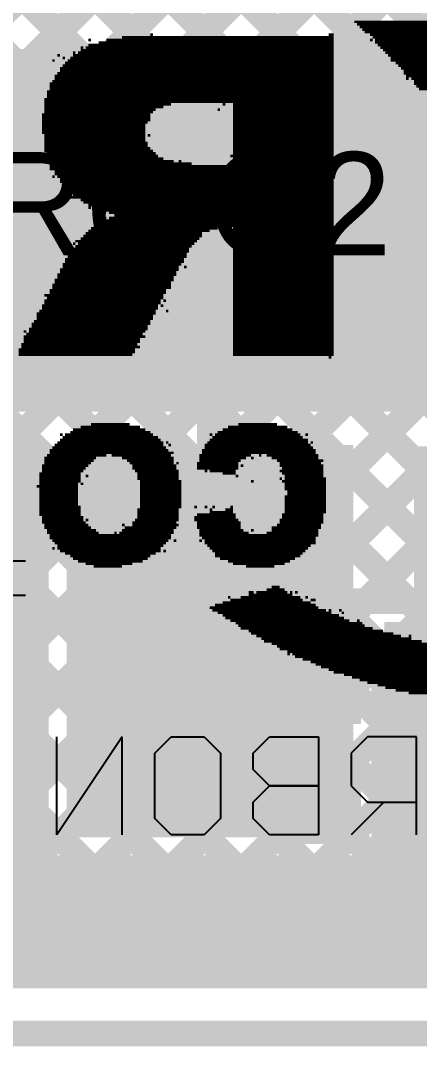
# Model space of a CAD drawing. Header units: millimetres. Extents: x 0.79 to 4.38, y 0.99 to 3.94.
# Drawn here: x 2.8138 to 2.9682, y 0.993 to 1.3905 of the extents above; entities that cross this region are included whole.
import ezdxf

# ---------------------------------------------------------------- set-up
doc = ezdxf.new("R2010")
doc.units = ezdxf.units.MM
doc.header["$MEASUREMENT"] = 0
for name, color, linetype in [('BottomLayer', 5, 'Continuous'), ('BottomOverlay', 54, 'Continuous'), ('Mechanical2', 216, 'Continuous'), ('TopLayer', 1, 'Continuous'), ('TopOverlay', 2, 'Continuous'), ('TopPaste', 8, 'Continuous'), ('TopSolder', 216, 'Continuous')]:
    doc.layers.add(name, color=color, linetype=linetype)

# ---------------------------------------------------------------- blocks, each defined once
blk = doc.blocks.new('R__0402_103')
at = {"layer": 'TopLayer'}
for points in [[(-0.0095, -0.0125), (-0.0095, 0.0125), (-0.0275, -0.0125), (-0.0275, 0.0125)], [(0.0275, -0.0125), (0.0275, 0.0125), (0.0095, -0.0125), (0.0095, 0.0125)]]:
    blk.add_solid(points, dxfattribs=at)
at = {"layer": 'TopOverlay', "const_width": 0.005}
for points in [[(-0.0085, 0.0175), (-0.0325, 0.0175)], [(-0.0325, 0.0175), (-0.0325, -0.0175)], [(0.0325, 0.0175), (0.0085, 0.0175)], [(0.0325, 0.0175), (0.0325, -0.0175)], [(-0.0085, -0.0175), (-0.0325, -0.0175)], [(0.0325, -0.0175), (0.0085, -0.0175)]]:
    blk.add_lwpolyline(points, dxfattribs=at)
at = {"layer": 'TopPaste'}
for points in [[(-0.0095, -0.0125), (-0.0095, 0.0125), (-0.0275, -0.0125), (-0.0275, 0.0125)], [(0.0275, -0.0125), (0.0275, 0.0125), (0.0095, -0.0125), (0.0095, 0.0125)]]:
    blk.add_solid(points, dxfattribs=at)
at = {"layer": 'TopSolder'}
for points in [[(-0.0055, -0.0165), (-0.0055, 0.0165), (-0.0315, -0.0165), (-0.0315, 0.0165)], [(0.0315, -0.0165), (0.0315, 0.0165), (0.0055, -0.0165), (0.0055, 0.0165)]]:
    blk.add_solid(points, dxfattribs=at)
blk = doc.blocks.new('R__0402_104')
at = {"layer": 'TopLayer'}
for points in [[(-0.0095, -0.0125), (-0.0095, 0.0125), (-0.0275, -0.0125), (-0.0275, 0.0125)], [(0.0275, -0.0125), (0.0275, 0.0125), (0.0095, -0.0125), (0.0095, 0.0125)]]:
    blk.add_solid(points, dxfattribs=at)
at = {"layer": 'TopOverlay', "const_width": 0.005}
for points in [[(-0.0325, -0.0175), (-0.0325, 0.0175)], [(-0.0085, 0.0175), (-0.0325, 0.0175)], [(0.0325, 0.0175), (0.0085, 0.0175)], [(0.0325, -0.0175), (0.0325, 0.0175)], [(-0.0085, -0.0175), (-0.0325, -0.0175)], [(0.0325, -0.0175), (0.0085, -0.0175)]]:
    blk.add_lwpolyline(points, dxfattribs=at)
at = {"layer": 'TopPaste'}
for points in [[(-0.0095, -0.0125), (-0.0095, 0.0125), (-0.0275, -0.0125), (-0.0275, 0.0125)], [(0.0275, -0.0125), (0.0275, 0.0125), (0.0095, -0.0125), (0.0095, 0.0125)]]:
    blk.add_solid(points, dxfattribs=at)
at = {"layer": 'TopSolder'}
for points in [[(-0.0055, -0.0165), (-0.0055, 0.0165), (-0.0315, -0.0165), (-0.0315, 0.0165)], [(0.0315, -0.0165), (0.0315, 0.0165), (0.0055, -0.0165), (0.0055, 0.0165)]]:
    blk.add_solid(points, dxfattribs=at)
blk = doc.blocks.new('BSS138LT1G_168')
at = {"layer": 'TopLayer'}
for points in [[(0.01575, 0.05807), (-0.01575, 0.05807), (0.01575, 0.02657), (-0.01575, 0.02657)], [(-0.02165, -0.02657), (-0.05315, -0.02657), (-0.02165, -0.05807), (-0.05315, -0.05807)], [(0.05315, -0.02657), (0.02165, -0.02657), (0.05315, -0.05807), (0.02165, -0.05807)]]:
    blk.add_solid(points, dxfattribs=at)
at = {"layer": 'TopOverlay', "const_width": 0.01}
for points in [[(-0.066, 0.059), (-0.029, 0.059)], [(-0.066, -0.048), (-0.066, 0.059)], [(0.029, 0.059), (0.066, 0.059)], [(0.066, -0.048), (0.066, 0.059)], [(-0.011, -0.065), (0.011, -0.065)]]:
    blk.add_lwpolyline(points, dxfattribs=at)
at = {"layer": 'TopOverlay'}
for points, const_width in [([(-0.06408, -0.068, 1), (-0.07392, -0.068, 1)], 0.00984), ([(-0.07638, -0.068, 1), (-0.07146, -0.068, 1)], 0.00492), ([(-0.06654, -0.068, 1), (-0.06162, -0.068, 1)], 0.00492)]:
    blk.add_lwpolyline(points, format="xyb", close=True, dxfattribs=dict(at, const_width=const_width))
at = {"layer": 'TopPaste'}
for points in [[(0.01575, 0.05807), (-0.01575, 0.05807), (0.01575, 0.02657), (-0.01575, 0.02657)], [(-0.02165, -0.02657), (-0.05315, -0.02657), (-0.02165, -0.05807), (-0.05315, -0.05807)], [(0.05315, -0.02657), (0.02165, -0.02657), (0.05315, -0.05807), (0.02165, -0.05807)]]:
    blk.add_solid(points, dxfattribs=at)
at = {"layer": 'TopSolder'}
for points in [[(0.01975, 0.06207), (-0.01975, 0.06207), (0.01975, 0.02257), (-0.01975, 0.02257)], [(-0.01765, -0.02257), (-0.05715, -0.02257), (-0.01765, -0.06207), (-0.05715, -0.06207)], [(0.05715, -0.02257), (0.01765, -0.02257), (0.05715, -0.06207), (0.01765, -0.06207)]]:
    blk.add_solid(points, dxfattribs=at)
blk = doc.blocks.new('C__0402_216')
at = {"layer": 'TopLayer'}
for points in [[(-0.0095, -0.0125), (-0.0095, 0.0125), (-0.0275, -0.0125), (-0.0275, 0.0125)], [(0.0275, -0.0125), (0.0275, 0.0125), (0.0095, -0.0125), (0.0095, 0.0125)]]:
    blk.add_solid(points, dxfattribs=at)
at = {"layer": 'TopOverlay', "const_width": 0.005}
for points in [[(-0.0325, 0.0175), (-0.0325, -0.0175)], [(-0.0085, 0.0175), (-0.0325, 0.0175)], [(0.0325, 0.0175), (0.0085, 0.0175)], [(0.0325, 0.0175), (0.0325, -0.0175)], [(-0.0085, -0.0175), (-0.0325, -0.0175)], [(0.0325, -0.0175), (0.0085, -0.0175)]]:
    blk.add_lwpolyline(points, dxfattribs=at)
at = {"layer": 'TopPaste'}
for points in [[(-0.0095, -0.0125), (-0.0095, 0.0125), (-0.0275, -0.0125), (-0.0275, 0.0125)], [(0.0275, -0.0125), (0.0275, 0.0125), (0.0095, -0.0125), (0.0095, 0.0125)]]:
    blk.add_solid(points, dxfattribs=at)
at = {"layer": 'TopSolder'}
for points in [[(-0.0055, -0.0165), (-0.0055, 0.0165), (-0.0315, -0.0165), (-0.0315, 0.0165)], [(0.0315, -0.0165), (0.0315, 0.0165), (0.0055, -0.0165), (0.0055, 0.0165)]]:
    blk.add_solid(points, dxfattribs=at)
blk = doc.blocks.new('C__0402_217')
at = {"layer": 'TopLayer'}
for points in [[(-0.0095, -0.0125), (-0.0095, 0.0125), (-0.0275, -0.0125), (-0.0275, 0.0125)], [(0.0275, -0.0125), (0.0275, 0.0125), (0.0095, -0.0125), (0.0095, 0.0125)]]:
    blk.add_solid(points, dxfattribs=at)
at = {"layer": 'TopOverlay', "const_width": 0.005}
for points in [[(-0.0325, 0.0175), (-0.0085, 0.0175)], [(-0.0325, 0.0175), (-0.0325, -0.0175)], [(0.0085, 0.0175), (0.0325, 0.0175)], [(0.0325, 0.0175), (0.0325, -0.0175)], [(-0.0325, -0.0175), (-0.0085, -0.0175)], [(0.0085, -0.0175), (0.0325, -0.0175)]]:
    blk.add_lwpolyline(points, dxfattribs=at)
at = {"layer": 'TopPaste'}
for points in [[(-0.0095, -0.0125), (-0.0095, 0.0125), (-0.0275, -0.0125), (-0.0275, 0.0125)], [(0.0275, -0.0125), (0.0275, 0.0125), (0.0095, -0.0125), (0.0095, 0.0125)]]:
    blk.add_solid(points, dxfattribs=at)
at = {"layer": 'TopSolder'}
for points in [[(-0.0055, -0.0165), (-0.0055, 0.0165), (-0.0315, -0.0165), (-0.0315, 0.0165)], [(0.0315, -0.0165), (0.0315, 0.0165), (0.0055, -0.0165), (0.0055, 0.0165)]]:
    blk.add_solid(points, dxfattribs=at)

msp = doc.modelspace()

# ---------------------------------------------------------------- linework, layer by layer
at = {"layer": 'BottomLayer', "const_width": 0.01}
for points in [[(2.579, 1.16478), (3.05922, 1.645)], [(2.65421, 1.645), (3.1151, 1.18411)], [(2.6825, 1.645), (3.1151, 1.2124)], [(2.645, 1.62593), (3.1151, 1.15583)], [(2.645, 1.59764), (3.21664, 1.026)], [(2.645, 1.56936), (3.18836, 1.026)], [(2.645, 1.54107), (3.16007, 1.026)], [(2.645, 1.51279), (3.13179, 1.026)], [(2.645, 1.48451), (3.10351, 1.026)], [(2.579, 1.1365), (2.917, 1.4745)], [(2.645, 1.45622), (3.07522, 1.026)], [(2.579, 1.10822), (2.917, 1.44622)], [(2.579, 1.07993), (2.93457, 1.4355)], [(2.579, 1.05165), (2.96285, 1.4355)], [(2.58164, 1.026), (2.99114, 1.4355)], [(2.60992, 1.026), (3.01942, 1.4355)], [(2.63821, 1.026), (3.04771, 1.4355)], [(2.66649, 1.026), (3.07599, 1.4355)], [(2.69477, 1.026), (3.10427, 1.4355)], [(2.72306, 1.026), (3.13256, 1.4355)], [(2.75134, 1.026), (3.16084, 1.4355)], [(2.77963, 1.026), (3.18913, 1.4355)], [(2.80791, 1.026), (3.21741, 1.4355)], [(2.92028, 1.4355), (3.1151, 1.24068)], [(2.645, 1.42794), (3.04694, 1.026)], [(2.645, 1.39965), (3.01865, 1.026)], [(2.60408, 1.384), (2.96208, 1.026)], [(2.63237, 1.384), (2.99037, 1.026)], [(2.579, 1.3808), (2.9338, 1.026)], [(2.579, 1.35252), (2.90552, 1.026)], [(2.579, 1.32423), (2.87723, 1.026)], [(2.8362, 1.026), (3.1151, 1.3049)], [(2.579, 1.29595), (2.84895, 1.026)], [(2.86448, 1.026), (3.1151, 1.27662)], [(2.579, 1.26766), (2.82066, 1.026)], [(2.89276, 1.026), (3.1151, 1.24834)], [(2.92105, 1.026), (3.1151, 1.22005)], [(2.94933, 1.026), (3.1151, 1.19177)], [(2.579, 1.026), (4.16873, 1.026)]]:
    msp.add_lwpolyline(points, dxfattribs=at)
at = {"layer": 'BottomOverlay'}
for p, q in [((2.85312, 1.11299), (2.8278, 1.075)), ((2.8278, 1.075), (2.8278, 1.11299)), ((2.85312, 1.075), (2.85312, 1.11299)), ((2.86579, 1.10666), (2.87212, 1.11299)), ((2.87212, 1.11299), (2.88478, 1.11299)), ((2.88478, 1.11299), (2.89111, 1.10666)), ((2.90377, 1.10666), (2.9101, 1.11299)), ((2.9101, 1.11299), (2.9291, 1.11299)), ((2.9291, 1.11299), (2.9291, 1.075)), ((2.94809, 1.11299), (2.94176, 1.10666)), ((2.96709, 1.11299), (2.94809, 1.11299)), ((2.96709, 1.075), (2.96709, 1.11299)), ((2.86579, 1.08133), (2.86579, 1.10666)), ((2.89111, 1.10666), (2.89111, 1.08133)), ((2.90377, 1.10033), (2.90377, 1.10666)), ((2.94176, 1.10666), (2.94176, 1.09399)), ((2.9101, 1.09399), (2.90377, 1.10033)), ((2.90377, 1.08766), (2.9101, 1.09399)), ((2.9101, 1.09399), (2.9291, 1.09399)), ((2.9291, 1.09399), (2.9101, 1.09399)), ((2.94176, 1.09399), (2.94809, 1.08766)), ((2.90377, 1.08133), (2.90377, 1.08766)), ((2.95442, 1.08766), (2.94176, 1.075)), ((2.94809, 1.08766), (2.96709, 1.08766)), ((2.87212, 1.075), (2.86579, 1.08133)), ((2.89111, 1.08133), (2.88478, 1.075)), ((2.9101, 1.075), (2.90377, 1.08133)), ((2.88478, 1.075), (2.87212, 1.075)), ((2.9291, 1.075), (2.9101, 1.075))]:
    msp.add_line(p, q, dxfattribs=at)
at = {"layer": 'BottomOverlay', "const_width": 0.001}
for points in [[(2.943, 1.39), (3.056, 1.39)], [(2.944, 1.389), (3.057, 1.389)], [(2.945, 1.388), (3.059, 1.388)], [(2.946, 1.387), (3.058, 1.387)], [(2.84, 1.383), (2.841, 1.383)], [(2.847, 1.383), (2.935, 1.383)], [(2.853, 1.384), (2.935, 1.384)], [(2.864, 1.385), (2.865, 1.385)], [(2.933, 1.385), (2.935, 1.385)], [(2.947, 1.386), (3.059, 1.386)], [(2.949, 1.385), (3.06, 1.385)], [(2.949, 1.383), (2.95, 1.383)], [(2.95, 1.384), (3.061, 1.384)], [(2.951, 1.383), (3.061, 1.383)], [(2.837, 1.38), (2.838, 1.38)], [(2.837, 1.379), (2.935, 1.379)], [(2.839, 1.38), (2.935, 1.38)], [(2.84, 1.381), (2.935, 1.381)], [(2.844, 1.382), (2.935, 1.382)], [(2.951, 1.382), (3.062, 1.382)], [(2.952, 1.381), (3.063, 1.381)], [(2.953, 1.38), (3.063, 1.38)], [(2.954, 1.379), (3.063, 1.379)], [(2.826, 1.375), (2.827, 1.375)], [(2.828, 1.377), (2.829, 1.377)], [(2.83, 1.376), (2.831, 1.376)], [(2.832, 1.375), (2.935, 1.375)], [(2.833, 1.376), (2.935, 1.376)], [(2.834, 1.378), (2.835, 1.378)], [(2.834, 1.377), (2.935, 1.377)], [(2.836, 1.378), (2.935, 1.378)], [(2.955, 1.378), (3.064, 1.378)], [(2.956, 1.377), (3.064, 1.377)], [(2.957, 1.376), (3.064, 1.376)], [(2.957, 1.375), (3.169, 1.375)], [(2.829, 1.372), (2.935, 1.372)], [(2.829, 1.371), (2.935, 1.371)], [(2.83, 1.373), (2.935, 1.373)], [(2.831, 1.374), (2.935, 1.374)], [(2.959, 1.374), (3.169, 1.374)], [(2.96, 1.373), (3.17, 1.373)], [(2.961, 1.372), (3.17, 1.372)], [(2.962, 1.371), (3.17, 1.371)], [(2.826, 1.367), (2.935, 1.367)], [(2.827, 1.369), (2.935, 1.369)], [(2.827, 1.368), (2.935, 1.368)], [(2.828, 1.37), (2.935, 1.37)], [(2.962, 1.37), (3.17, 1.37)], [(2.963, 1.369), (3.17, 1.369)], [(2.963, 1.368), (2.964, 1.368)], [(2.965, 1.368), (3.17, 1.368)], [(2.966, 1.367), (3.17, 1.367)], [(2.824, 1.363), (2.935, 1.363)], [(2.825, 1.366), (2.935, 1.366)], [(2.825, 1.365), (2.935, 1.365)], [(2.825, 1.364), (2.935, 1.364)], [(2.966, 1.366), (3.17, 1.366)], [(2.967, 1.365), (3.17, 1.365)], [(2.968, 1.364), (3.17, 1.364)], [(2.823, 1.36), (2.935, 1.36)], [(2.823, 1.359), (2.935, 1.359)], [(2.824, 1.362), (2.935, 1.362)], [(2.824, 1.361), (2.935, 1.361)], [(2.823, 1.358), (2.872, 1.358)], [(2.823, 1.357), (2.869, 1.357)], [(2.823, 1.356), (2.866, 1.356)], [(2.823, 1.355), (2.865, 1.355)], [(2.89, 1.356), (2.891, 1.356)], [(2.892, 1.358), (2.893, 1.358)], [(2.896, 1.358), (2.935, 1.358)], [(2.896, 1.357), (2.935, 1.357)], [(2.896, 1.356), (2.935, 1.356)], [(2.896, 1.355), (2.935, 1.355)], [(2.822, 1.354), (2.864, 1.354)], [(2.822, 1.353), (2.864, 1.353)], [(2.822, 1.352), (2.864, 1.352)], [(2.822, 1.351), (2.863, 1.351)], [(2.896, 1.354), (2.935, 1.354)], [(2.896, 1.353), (2.935, 1.353)], [(2.896, 1.352), (2.935, 1.352)], [(2.896, 1.351), (2.935, 1.351)], [(2.822, 1.35), (2.862, 1.35)], [(2.822, 1.349), (2.862, 1.349)], [(2.822, 1.348), (2.862, 1.348)], [(2.896, 1.35), (2.935, 1.35)], [(2.896, 1.349), (2.935, 1.349)], [(2.896, 1.348), (2.935, 1.348)], [(2.822, 1.347), (2.862, 1.347)], [(2.823, 1.346), (2.862, 1.346)], [(2.823, 1.345), (2.862, 1.345)], [(2.823, 1.344), (2.862, 1.344)], [(2.863, 1.346), (2.864, 1.346)], [(2.896, 1.347), (2.935, 1.347)], [(2.896, 1.346), (2.935, 1.346)], [(2.896, 1.345), (2.935, 1.345)], [(2.896, 1.344), (2.935, 1.344)], [(2.823, 1.343), (2.863, 1.343)], [(2.823, 1.342), (2.863, 1.342)], [(2.823, 1.341), (2.864, 1.341)], [(2.823, 1.34), (2.865, 1.34)], [(2.896, 1.343), (2.935, 1.343)], [(2.896, 1.342), (2.935, 1.342)], [(2.896, 1.341), (2.935, 1.341)], [(2.896, 1.34), (2.935, 1.34)], [(2.823, 1.336), (2.824, 1.336)], [(2.824, 1.339), (2.866, 1.339)], [(2.824, 1.338), (2.867, 1.338)], [(2.825, 1.337), (2.869, 1.337)], [(2.825, 1.336), (2.873, 1.336)], [(2.875, 1.336), (2.876, 1.336)], [(2.895, 1.338), (2.935, 1.338)], [(2.896, 1.339), (2.935, 1.339)], [(2.896, 1.337), (2.935, 1.337)], [(2.896, 1.336), (2.935, 1.336)], [(2.825, 1.335), (2.88, 1.335)], [(2.825, 1.334), (2.935, 1.334)], [(2.825, 1.333), (2.935, 1.333)], [(2.827, 1.332), (2.935, 1.332)], [(2.896, 1.335), (2.935, 1.335)], [(2.826, 1.33), (2.827, 1.33)], [(2.827, 1.331), (2.935, 1.331)], [(2.828, 1.33), (2.935, 1.33)], [(2.829, 1.329), (2.935, 1.329)], [(2.829, 1.328), (2.935, 1.328)], [(2.83, 1.327), (2.935, 1.327)], [(2.83, 1.325), (2.831, 1.325)], [(2.831, 1.326), (2.935, 1.326)], [(2.832, 1.325), (2.935, 1.325)], [(2.833, 1.324), (2.935, 1.324)], [(2.833, 1.322), (2.935, 1.322)], [(2.834, 1.323), (2.935, 1.323)], [(2.837, 1.321), (2.935, 1.321)], [(2.838, 1.32), (2.935, 1.32)], [(2.84, 1.319), (2.935, 1.319)], [(2.84, 1.318), (2.841, 1.318)], [(2.842, 1.318), (2.935, 1.318)], [(2.844, 1.317), (2.935, 1.317)], [(2.848, 1.316), (2.935, 1.316)], [(2.842, 1.312), (2.935, 1.312)], [(2.845, 1.313), (2.935, 1.313)], [(2.846, 1.314), (2.847, 1.314)], [(2.848, 1.314), (2.935, 1.314)], [(2.85, 1.315), (2.935, 1.315)], [(2.839, 1.308), (2.884, 1.308)], [(2.84, 1.309), (2.887, 1.309)], [(2.841, 1.31), (2.89, 1.31)], [(2.842, 1.311), (2.935, 1.311)], [(2.894, 1.309), (2.895, 1.309)], [(2.896, 1.31), (2.935, 1.31)], [(2.896, 1.309), (2.935, 1.309)], [(2.896, 1.308), (2.935, 1.308)], [(2.834, 1.304), (2.835, 1.304)], [(2.835, 1.305), (2.882, 1.305)], [(2.836, 1.304), (2.881, 1.304)], [(2.837, 1.306), (2.883, 1.306)], [(2.838, 1.307), (2.884, 1.307)], [(2.896, 1.307), (2.935, 1.307)], [(2.896, 1.306), (2.935, 1.306)], [(2.896, 1.305), (2.935, 1.305)], [(2.896, 1.304), (2.935, 1.304)], [(2.833, 1.301), (2.879, 1.301)], [(2.833, 1.3), (2.878, 1.3)], [(2.834, 1.302), (2.879, 1.302)], [(2.835, 1.303), (2.88, 1.303)], [(2.896, 1.303), (2.935, 1.303)], [(2.896, 1.302), (2.935, 1.302)], [(2.896, 1.301), (2.935, 1.301)], [(2.896, 1.3), (2.935, 1.3)], [(2.83, 1.296), (2.876, 1.296)], [(2.831, 1.298), (2.877, 1.298)], [(2.831, 1.297), (2.877, 1.297)], [(2.832, 1.299), (2.878, 1.299)], [(2.896, 1.299), (2.935, 1.299)], [(2.896, 1.298), (2.935, 1.298)], [(2.896, 1.297), (2.935, 1.297)], [(2.896, 1.296), (2.935, 1.296)], [(2.828, 1.292), (2.874, 1.292)], [(2.829, 1.294), (2.875, 1.294)], [(2.829, 1.293), (2.874, 1.293)], [(2.83, 1.295), (2.875, 1.295)], [(2.877, 1.295), (2.878, 1.295)], [(2.896, 1.295), (2.935, 1.295)], [(2.896, 1.294), (2.935, 1.294)], [(2.896, 1.293), (2.935, 1.293)], [(2.896, 1.292), (2.935, 1.292)], [(2.826, 1.288), (2.872, 1.288)], [(2.827, 1.29), (2.873, 1.29)], [(2.827, 1.289), (2.872, 1.289)], [(2.828, 1.291), (2.873, 1.291)], [(2.896, 1.291), (2.935, 1.291)], [(2.896, 1.29), (2.935, 1.29)], [(2.896, 1.289), (2.935, 1.289)], [(2.896, 1.288), (2.935, 1.288)], [(2.823, 1.284), (2.869, 1.284)], [(2.825, 1.286), (2.87, 1.286)], [(2.825, 1.285), (2.87, 1.285)], [(2.826, 1.287), (2.872, 1.287)], [(2.896, 1.287), (2.935, 1.287)], [(2.896, 1.286), (2.935, 1.286)], [(2.896, 1.285), (2.935, 1.285)], [(2.896, 1.284), (2.935, 1.284)], [(2.822, 1.28), (2.867, 1.28)], [(2.823, 1.282), (2.868, 1.282)], [(2.823, 1.281), (2.868, 1.281)], [(2.824, 1.283), (2.869, 1.283)], [(2.868, 1.28), (2.869, 1.28)], [(2.869, 1.282), (2.87, 1.282)], [(2.896, 1.283), (2.935, 1.283)], [(2.896, 1.282), (2.935, 1.282)], [(2.896, 1.281), (2.935, 1.281)], [(2.896, 1.28), (2.935, 1.28)], [(2.82, 1.277), (2.866, 1.277)], [(2.82, 1.276), (2.865, 1.276)], [(2.821, 1.278), (2.866, 1.278)], [(2.822, 1.279), (2.867, 1.279)], [(2.87, 1.278), (2.871, 1.278)], [(2.896, 1.279), (2.935, 1.279)], [(2.896, 1.278), (2.935, 1.278)], [(2.896, 1.277), (2.935, 1.277)], [(2.896, 1.276), (2.935, 1.276)], [(2.818, 1.273), (2.864, 1.273)], [(2.818, 1.272), (2.863, 1.272)], [(2.819, 1.274), (2.864, 1.274)], [(2.82, 1.275), (2.865, 1.275)], [(2.896, 1.275), (2.935, 1.275)], [(2.896, 1.274), (2.935, 1.274)], [(2.896, 1.273), (2.935, 1.273)], [(2.896, 1.272), (2.935, 1.272)], [(2.815, 1.27), (2.816, 1.27)], [(2.815, 1.268), (2.862, 1.268)], [(2.816, 1.269), (2.861, 1.269)], [(2.817, 1.271), (2.863, 1.271)], [(2.817, 1.27), (2.862, 1.27)], [(2.896, 1.271), (2.935, 1.271)], [(2.896, 1.27), (2.935, 1.27)], [(2.896, 1.269), (2.935, 1.269)], [(2.896, 1.268), (2.935, 1.268)], [(2.814, 1.265), (2.859, 1.265)], [(2.814, 1.264), (2.86, 1.264)], [(2.815, 1.267), (2.86, 1.267)], [(2.815, 1.266), (2.86, 1.266)], [(2.896, 1.267), (2.935, 1.267)], [(2.896, 1.266), (2.935, 1.266)], [(2.896, 1.265), (2.935, 1.265)], [(2.896, 1.264), (2.935, 1.264)], [(2.813, 1.263), (2.858, 1.263)], [(2.813, 1.262), (2.858, 1.262)], [(2.813, 1.261), (2.857, 1.261)], [(2.896, 1.263), (2.935, 1.263)], [(2.896, 1.262), (2.935, 1.262)], [(2.896, 1.261), (2.935, 1.261)], [(2.933, 1.26), (2.934, 1.26)], [(2.834, 1.232), (2.862, 1.232)], [(2.837, 1.233), (2.86, 1.233)], [(2.841, 1.234), (2.856, 1.234)], [(2.892, 1.232), (2.919, 1.232)], [(2.894, 1.233), (2.917, 1.233)], [(2.898, 1.234), (2.913, 1.234)], [(2.829, 1.23), (2.83, 1.23)], [(2.829, 1.228), (2.868, 1.228)], [(2.83, 1.229), (2.867, 1.229)], [(2.831, 1.23), (2.865, 1.23)], [(2.833, 1.231), (2.864, 1.231)], [(2.887, 1.23), (2.888, 1.23)], [(2.887, 1.228), (2.925, 1.228)], [(2.888, 1.229), (2.923, 1.229)], [(2.889, 1.23), (2.922, 1.23)], [(2.89, 1.231), (2.921, 1.231)], [(2.924, 1.23), (2.925, 1.23)], [(2.825, 1.224), (2.871, 1.224)], [(2.826, 1.225), (2.87, 1.225)], [(2.827, 1.226), (2.869, 1.226)], [(2.828, 1.227), (2.869, 1.227)], [(2.87, 1.227), (2.871, 1.227)], [(2.871, 1.226), (2.872, 1.226)], [(2.884, 1.224), (2.928, 1.224)], [(2.885, 1.226), (2.926, 1.226)], [(2.885, 1.225), (2.927, 1.225)], [(2.886, 1.227), (2.925, 1.227)], [(2.926, 1.227), (2.927, 1.227)], [(2.823, 1.221), (2.843, 1.221)], [(2.823, 1.22), (2.842, 1.22)], [(2.824, 1.222), (2.847, 1.222)], [(2.825, 1.223), (2.873, 1.223)], [(2.849, 1.222), (2.872, 1.222)], [(2.853, 1.221), (2.873, 1.221)], [(2.855, 1.22), (2.873, 1.22)], [(2.883, 1.222), (2.903, 1.222)], [(2.883, 1.221), (2.901, 1.221)], [(2.883, 1.22), (2.899, 1.22)], [(2.884, 1.223), (2.928, 1.223)], [(2.903, 1.221), (2.904, 1.221)], [(2.906, 1.222), (2.907, 1.222)], [(2.909, 1.222), (2.929, 1.222)], [(2.911, 1.221), (2.929, 1.221)], [(2.913, 1.22), (2.931, 1.22)], [(2.822, 1.218), (2.84, 1.218)], [(2.822, 1.217), (2.839, 1.217)], [(2.822, 1.216), (2.838, 1.216)], [(2.823, 1.219), (2.841, 1.219)], [(2.856, 1.219), (2.873, 1.219)], [(2.857, 1.218), (2.874, 1.218)], [(2.857, 1.217), (2.874, 1.217)], [(2.858, 1.216), (2.875, 1.216)], [(2.874, 1.219), (2.875, 1.219)], [(2.882, 1.219), (2.898, 1.219)], [(2.882, 1.218), (2.898, 1.218)], [(2.882, 1.217), (2.898, 1.217)], [(2.885, 1.216), (2.886, 1.216)], [(2.887, 1.216), (2.897, 1.216)], [(2.899, 1.218), (2.9, 1.218)], [(2.914, 1.219), (2.93, 1.219)], [(2.914, 1.218), (2.931, 1.218)], [(2.914, 1.216), (2.931, 1.216)], [(2.915, 1.217), (2.931, 1.217)], [(2.821, 1.215), (2.837, 1.215)], [(2.821, 1.214), (2.837, 1.214)], [(2.821, 1.213), (2.837, 1.213)], [(2.821, 1.212), (2.837, 1.212)], [(2.839, 1.214), (2.84, 1.214)], [(2.859, 1.215), (2.875, 1.215)], [(2.859, 1.214), (2.875, 1.214)], [(2.859, 1.213), (2.875, 1.213)], [(2.86, 1.212), (2.876, 1.212)], [(2.892, 1.215), (2.897, 1.215)], [(2.897, 1.214), (2.898, 1.214)], [(2.903, 1.212), (2.904, 1.212)], [(2.914, 1.213), (2.915, 1.213)], [(2.915, 1.215), (2.931, 1.215)], [(2.915, 1.212), (2.932, 1.212)], [(2.916, 1.214), (2.931, 1.214)], [(2.916, 1.213), (2.932, 1.213)], [(2.82, 1.21), (2.836, 1.21)], [(2.821, 1.211), (2.836, 1.211)], [(2.821, 1.209), (2.836, 1.209)], [(2.821, 1.208), (2.836, 1.208)], [(2.837, 1.211), (2.838, 1.211)], [(2.86, 1.211), (2.876, 1.211)], [(2.86, 1.21), (2.876, 1.21)], [(2.86, 1.209), (2.876, 1.209)], [(2.86, 1.208), (2.876, 1.208)], [(2.916, 1.211), (2.932, 1.211)], [(2.916, 1.21), (2.932, 1.21)], [(2.916, 1.209), (2.932, 1.209)], [(2.917, 1.208), (2.932, 1.208)], [(2.821, 1.207), (2.836, 1.207)], [(2.821, 1.206), (2.836, 1.206)], [(2.821, 1.205), (2.836, 1.205)], [(2.821, 1.204), (2.836, 1.204)], [(2.86, 1.207), (2.876, 1.207)], [(2.86, 1.206), (2.876, 1.206)], [(2.86, 1.205), (2.876, 1.205)], [(2.86, 1.204), (2.876, 1.204)], [(2.916, 1.206), (2.932, 1.206)], [(2.916, 1.205), (2.932, 1.205)], [(2.916, 1.204), (2.932, 1.204)], [(2.917, 1.207), (2.932, 1.207)], [(2.821, 1.203), (2.836, 1.203)], [(2.821, 1.202), (2.837, 1.202)], [(2.821, 1.201), (2.837, 1.201)], [(2.821, 1.2), (2.837, 1.2)], [(2.859, 1.201), (2.875, 1.201)], [(2.859, 1.2), (2.875, 1.2)], [(2.86, 1.203), (2.876, 1.203)], [(2.86, 1.202), (2.876, 1.202)], [(2.881, 1.202), (2.882, 1.202)], [(2.885, 1.202), (2.886, 1.202)], [(2.887, 1.201), (2.888, 1.201)], [(2.887, 1.2), (2.896, 1.2)], [(2.888, 1.202), (2.889, 1.202)], [(2.893, 1.201), (2.896, 1.201)], [(2.895, 1.202), (2.896, 1.202)], [(2.916, 1.203), (2.932, 1.203)], [(2.916, 1.202), (2.932, 1.202)], [(2.916, 1.201), (2.932, 1.201)], [(2.916, 1.2), (2.932, 1.2)], [(2.821, 1.199), (2.837, 1.199)], [(2.822, 1.198), (2.838, 1.198)], [(2.822, 1.197), (2.838, 1.197)], [(2.822, 1.196), (2.839, 1.196)], [(2.839, 1.197), (2.84, 1.197)], [(2.857, 1.196), (2.874, 1.196)], [(2.858, 1.197), (2.875, 1.197)], [(2.859, 1.199), (2.875, 1.199)], [(2.859, 1.198), (2.875, 1.198)], [(2.881, 1.198), (2.897, 1.198)], [(2.881, 1.197), (2.898, 1.197)], [(2.882, 1.199), (2.897, 1.199)], [(2.882, 1.196), (2.899, 1.196)], [(2.914, 1.197), (2.931, 1.197)], [(2.914, 1.196), (2.931, 1.196)], [(2.915, 1.199), (2.931, 1.199)], [(2.915, 1.198), (2.931, 1.198)], [(2.823, 1.195), (2.84, 1.195)], [(2.823, 1.194), (2.841, 1.194)], [(2.824, 1.193), (2.843, 1.193)], [(2.824, 1.192), (2.844, 1.192)], [(2.85, 1.192), (2.851, 1.192)], [(2.852, 1.192), (2.873, 1.192)], [(2.853, 1.195), (2.854, 1.195)], [(2.853, 1.193), (2.873, 1.193)], [(2.854, 1.194), (2.874, 1.194)], [(2.857, 1.195), (2.875, 1.195)], [(2.882, 1.195), (2.899, 1.195)], [(2.882, 1.194), (2.899, 1.194)], [(2.883, 1.193), (2.9, 1.193)], [(2.883, 1.192), (2.902, 1.192)], [(2.903, 1.193), (2.904, 1.193)], [(2.909, 1.192), (2.929, 1.192)], [(2.911, 1.194), (2.93, 1.194)], [(2.911, 1.193), (2.929, 1.193)], [(2.913, 1.195), (2.93, 1.195)], [(2.825, 1.191), (2.872, 1.191)], [(2.825, 1.19), (2.872, 1.19)], [(2.826, 1.189), (2.871, 1.189)], [(2.873, 1.189), (2.874, 1.189)], [(2.883, 1.191), (2.929, 1.191)], [(2.883, 1.189), (2.884, 1.189)], [(2.884, 1.19), (2.928, 1.19)], [(2.885, 1.189), (2.928, 1.189)], [(2.826, 1.186), (2.827, 1.186)], [(2.827, 1.188), (2.87, 1.188)], [(2.828, 1.187), (2.869, 1.187)], [(2.828, 1.186), (2.868, 1.186)], [(2.829, 1.185), (2.868, 1.185)], [(2.869, 1.185), (2.87, 1.185)], [(2.885, 1.188), (2.928, 1.188)], [(2.886, 1.187), (2.926, 1.187)], [(2.887, 1.186), (2.925, 1.186)], [(2.888, 1.185), (2.924, 1.185)], [(2.831, 1.184), (2.866, 1.184)], [(2.833, 1.183), (2.864, 1.183)], [(2.834, 1.182), (2.863, 1.182)], [(2.836, 1.181), (2.861, 1.181)], [(2.889, 1.184), (2.923, 1.184)], [(2.889, 1.183), (2.922, 1.183)], [(2.891, 1.182), (2.92, 1.182)], [(2.894, 1.181), (2.918, 1.181)], [(2.839, 1.18), (2.857, 1.18)], [(2.842, 1.179), (2.853, 1.179)], [(2.896, 1.18), (2.916, 1.18)], [(2.901, 1.179), (2.912, 1.179)], [(2.902, 1.169), (2.904, 1.169)], [(2.905, 1.169), (2.917, 1.169)], [(2.909, 1.17), (2.916, 1.17)], [(2.911, 1.171), (2.914, 1.171)], [(2.918, 1.169), (2.919, 1.169)], [(2.92, 1.169), (2.921, 1.169)], [(2.892, 1.165), (2.926, 1.165)], [(2.894, 1.167), (2.895, 1.167)], [(2.895, 1.166), (2.923, 1.166)], [(2.899, 1.167), (2.922, 1.167)], [(2.902, 1.168), (2.919, 1.168)], [(2.924, 1.167), (2.925, 1.167)], [(2.926, 1.166), (2.928, 1.166)], [(2.887, 1.163), (2.929, 1.163)], [(2.888, 1.162), (2.932, 1.162)], [(2.889, 1.164), (2.928, 1.164)], [(2.89, 1.161), (2.934, 1.161)], [(2.933, 1.162), (2.934, 1.162)], [(2.937, 1.162), (2.938, 1.162)], [(2.938, 1.161), (2.939, 1.161)], [(2.892, 1.16), (2.937, 1.16)], [(2.893, 1.159), (2.939, 1.159)], [(2.895, 1.158), (2.941, 1.158)], [(2.897, 1.157), (2.946, 1.157)], [(2.944, 1.158), (2.945, 1.158)], [(2.898, 1.156), (2.947, 1.156)], [(2.899, 1.155), (2.95, 1.155)], [(2.902, 1.154), (2.954, 1.154)], [(2.903, 1.153), (2.958, 1.153)], [(2.905, 1.152), (2.961, 1.152)], [(2.907, 1.151), (2.965, 1.151)], [(2.908, 1.15), (2.969, 1.15)], [(2.911, 1.149), (2.976, 1.149)], [(2.964, 1.152), (2.965, 1.152)], [(2.913, 1.148), (2.981, 1.148)], [(2.914, 1.147), (2.988, 1.147)], [(2.917, 1.146), (2.998, 1.146)], [(2.917, 1.145), (2.918, 1.145)], [(2.919, 1.145), (3.108, 1.145)], [(2.92, 1.144), (3.106, 1.144)], [(2.923, 1.143), (3.104, 1.143)], [(2.926, 1.142), (3.102, 1.142)], [(2.928, 1.141), (3.099, 1.141)], [(2.93, 1.14), (3.096, 1.14)], [(2.933, 1.139), (3.094, 1.139)], [(2.935, 1.138), (3.091, 1.138)], [(2.939, 1.137), (3.088, 1.137)], [(2.942, 1.136), (3.085, 1.136)], [(2.945, 1.135), (3.082, 1.135)], [(2.948, 1.134), (3.079, 1.134)], [(2.952, 1.133), (3.075, 1.133)], [(2.955, 1.132), (3.072, 1.132)], [(2.959, 1.131), (3.068, 1.131)], [(2.964, 1.13), (3.064, 1.13)]]:
    msp.add_lwpolyline(points, dxfattribs=at)
at = {"layer": 'Mechanical2', "const_width": 0.01}
msp.add_lwpolyline([(1, 0.998), (4.346, 0.998)], dxfattribs=at)
at = {"layer": 'TopLayer', "const_width": 0.01}
for points in [[(2.43233, 1.227), (2.8196, 1.227)], [(2.61683, 1.227), (2.81383, 1.03)], [(2.64229, 1.227), (2.83929, 1.03)], [(2.66774, 1.227), (2.8196, 1.07514)], [(2.6932, 1.227), (2.8196, 1.1006)], [(2.71865, 1.227), (2.8196, 1.12605)], [(2.74411, 1.227), (2.8196, 1.15151)], [(2.76956, 1.227), (2.8196, 1.17696)], [(2.79502, 1.227), (2.8196, 1.20242)], [(2.8196, 1.062), (2.8196, 1.227)], [(2.63372, 1.03), (2.8196, 1.21588)], [(2.65917, 1.03), (2.8196, 1.19043)], [(2.68463, 1.03), (2.8196, 1.16497)], [(2.9546, 1.12178), (2.98532, 1.1525)], [(2.9546, 1.1525), (3.0371, 1.1525)], [(2.9546, 1.07087), (3.03623, 1.1525)], [(2.9546, 1.062), (2.9546, 1.1525)], [(2.9546, 1.09633), (3.01077, 1.1525)], [(2.9546, 1.14724), (2.95986, 1.1525)], [(2.97134, 1.1525), (3.0371, 1.08674)], [(2.9546, 1.14379), (3.06839, 1.03)], [(2.71008, 1.03), (2.8196, 1.13952)], [(2.93918, 1.03), (3.0371, 1.12791)], [(2.9546, 1.11833), (3.04293, 1.03)], [(2.73554, 1.03), (2.8196, 1.11406)], [(2.96464, 1.03), (3.0371, 1.10246)], [(2.9546, 1.09288), (3.01748, 1.03)], [(2.76099, 1.03), (2.8196, 1.08861)], [(2.9546, 1.06742), (2.99202, 1.03)], [(2.78645, 1.03), (2.8196, 1.06315)], [(2.81191, 1.03), (2.84391, 1.062)], [(2.8196, 1.062), (2.9546, 1.062)], [(2.83274, 1.062), (2.86474, 1.03)], [(2.83736, 1.03), (2.86936, 1.062)], [(2.8582, 1.062), (2.8902, 1.03)], [(2.86282, 1.03), (2.89482, 1.062)], [(2.88365, 1.062), (2.91565, 1.03)], [(2.88827, 1.03), (2.92027, 1.062)], [(2.90911, 1.062), (2.94111, 1.03)], [(2.91373, 1.03), (2.94573, 1.062)], [(2.93456, 1.062), (2.96656, 1.03)], [(1.616, 1.03), (4.16404, 1.03)]]:
    msp.add_lwpolyline(points, dxfattribs=at)
at = {"layer": 'TopLayer'}
for points in [[(2.44433, 1.239), (3.1861, 1.239), (2.44433, 1.3795), (3.1861, 1.3795)], [(2.22353, 1.0155), (2.8181, 1.0155), (2.22353, 1.2255), (2.8181, 1.2255)], [(2.8316, 1.074), (2.9426, 1.074), (2.8316, 1.226), (2.9426, 1.226)], [(2.9661, 1.1645), (3.0751, 1.1645), (2.9661, 1.2255), (3.0751, 1.2255)], [(2.9596, 1.0325), (3.0351, 1.0325), (2.9596, 1.152), (3.0351, 1.152)], [(2.8061, 1.0155), (4.129, 1.0155), (2.8061, 1.0645), (4.129, 1.0645)]]:
    msp.add_solid(points, dxfattribs=at)
at = {"layer": 'TopOverlay'}
for p, q in [((2.78904, 1.18117), (2.8157, 1.18117)), ((2.80904, 1.16784), (2.8157, 1.16784))]:
    msp.add_line(p, q, dxfattribs=at)
at = {"layer": 'TopOverlay', "const_width": 0.01}
for points in [[(2.8501, 1.2755), (2.8671, 1.2925)], [(2.8331, 1.2755), (2.8501, 1.2755)]]:
    msp.add_lwpolyline(points, dxfattribs=at)

# ---------------------------------------------------------------- block references
msp.add_blockref('BSS138LT1G_168', (2.9531, 1.2305))
for name, p, rotation in [('C__0402_217', (2.8021, 1.2345), 90), ('R__0402_104', (2.8491, 1.2345), 270), ('R__0402_103', (2.9511, 1.1345), 180), ('C__0402_216', (2.9511, 1.0915), 180)]:
    msp.add_blockref(name, p, dxfattribs=dict(rotation=rotation))

# ---------------------------------------------------------------- texts
at = {"layer": 'TopOverlay'}
for s, p in [('R6', (2.8001, 1.2995)), ('Q2', (2.8861, 1.2995))]:
    msp.add_text(s, height=0.04, dxfattribs=at).set_placement(p)

doc.saveas('drawing.dxf')
